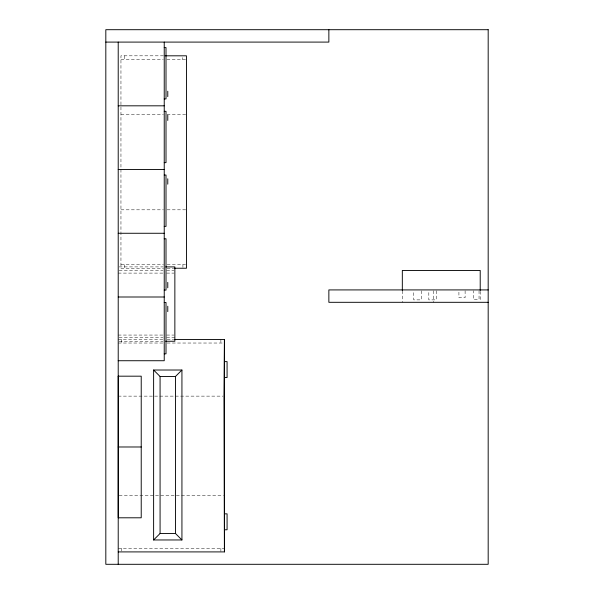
<?xml version="1.0" encoding="UTF-8"?>
<svg xmlns="http://www.w3.org/2000/svg" width="594" height="594" viewBox="0 0 594 594"><rect width="100%" height="100%" fill="white"/><g stroke="black" fill="none" stroke-linecap="round" stroke-linejoin="round"><path stroke-width="0.45" stroke-dasharray="2.97 2.23" d="M163.395 55.814L120.953 55.814L120.953 268.236L163.439 268.236M120.953 59.348L163.253 59.348M166.951 59.348L185.699 59.348M120.953 114.226L163.395 114.226M167.085 114.226L186.457 114.226M120.953 209.816L163.395 209.816M167.085 209.816L186.457 209.816M120.953 264.694L163.439 264.694M167.152 264.694L185.566 264.694M119.127 266.906L162.979 266.906M167.085 268.236L173.641 268.236M119.127 270.448L162.979 270.448M166.632 270.448L173.945 270.448M118.213 273.099L162.979 273.099M166.632 273.099L173.945 273.099M118.213 335.061L162.979 335.061M166.632 335.061L173.945 335.061M119.127 337.711L162.979 337.711M166.632 337.711L174.859 337.711M118.213 339.486L163.469 339.486M167.144 339.486L173.634 339.486M119.127 341.253L162.979 341.253M118.213 343.028L163.439 343.028M167.144 343.028L223.537 343.028M118.213 396.131L223.054 396.131M119.134 495.262L223.5 495.262M118.213 548.366L224.421 548.366M480.212 291.387L480.212 301.403M479.046 290.785L479.046 299.435L473.292 299.435L473.292 290.785M465.109 290.778L465.109 297.661L458.917 297.661L458.917 290.778M436.219 290.822L436.219 299.873L428.816 299.873L428.816 290.822M433.264 290.808L433.264 302.309M421.243 290.822L421.243 299.873L413.721 299.873L413.721 290.822M402.324 290.808L402.324 302.309M220.879 339.486L220.879 343.028M220.879 548.366L220.879 551.908M182.915 264.694L182.915 267.352M182.67 57.581L182.67 59.348M124.495 264.694L124.495 268.236M124.421 55.814L124.421 59.348M121.748 339.486L121.748 343.028M121.748 548.366L121.748 551.024"/><path stroke-width="0.89" d="M174.547 339.486L224.421 339.486L223.983 396.131L224.421 551.908L118.213 551.908M181.935 539.961L175.475 533.494L175.475 376.485L181.935 370.017L153.616 370.017L153.616 539.961L181.935 539.961L181.935 370.017M153.616 539.961L160.076 533.494L160.076 376.485L153.616 370.017M105.821 42.092L328.861 42.092L328.861 29.7M164.234 47.587L166.008 47.587L166.008 98.923L164.234 98.923M165.102 55.814L186.457 55.814L186.457 268.236L174.458 268.236M118.213 105.821L164.234 105.821M164.234 111.316L166.008 111.316L166.008 162.645L164.234 162.645M118.213 169.542L164.234 169.542M164.234 175.037L166.008 175.037L166.008 226.373L164.234 226.373M118.213 233.271L164.234 233.271M164.234 238.766L166.008 238.766L166.008 290.102L164.234 290.102M165.719 266.906L174.859 266.906L174.859 341.253L165.719 341.253M488.179 289.917L328.861 289.917L328.861 302.309L488.179 302.309M118.213 297L164.234 297M164.234 302.495L166.008 302.495L166.008 353.831L164.234 353.831M118.213 360.729L164.234 360.729L164.234 42.092M224.421 361.612L227.079 361.612L227.079 377.546L224.421 377.546M160.076 376.485L175.475 376.485M118.213 446.985L141.224 446.985M224.421 513.847L227.079 513.847L227.079 529.781L224.421 529.781M160.076 533.494L175.475 533.494M480.212 290.473L480.212 270.448L402.324 270.448L402.324 290.473M224.421 339.486L224.421 551.908M167.775 91.224L167.775 96.614M167.775 115.058L167.775 120.448M167.775 178.787L167.775 184.177M167.775 282.402L167.775 287.793M167.775 306.237L167.775 311.627M118.213 42.092L118.213 564.3M118.213 376.18L118.213 517.797L141.224 517.797L141.224 376.18L118.213 376.18M488.179 29.7L105.821 29.7L105.821 564.3L488.179 564.3L488.179 29.7"/></g></svg>
